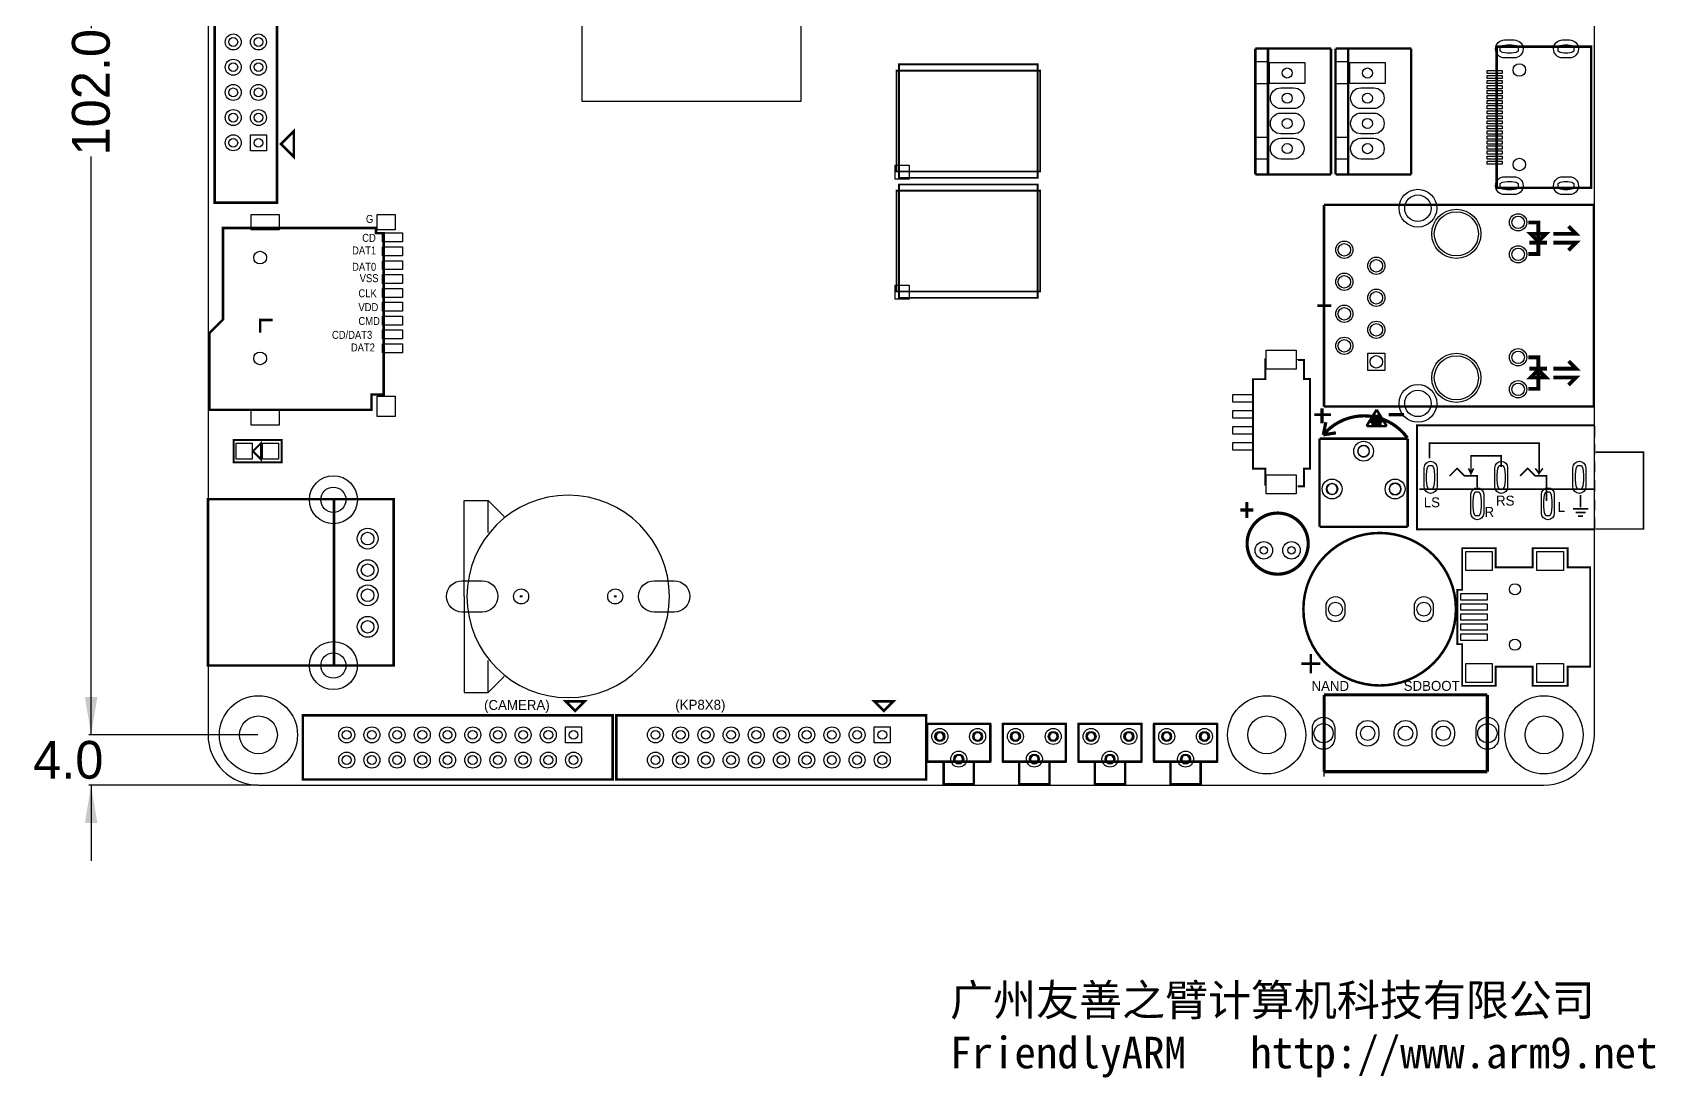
# Model space of a CAD drawing. Extents: x -14 to 116, y -23 to 130.
# Drawn here: x -13.9 to 114.9, y -23.2 to 59.7 of the extents above; entities that cross this region are included whole.
import ezdxf

# ---------------------------------------------------------------- set-up
doc = ezdxf.new("R2010")
doc.units = 0
doc.header["$MEASUREMENT"] = 0
doc.layers.get('0').update_dxf_attribs({"linetype": 'CONTINUOUS'})
doc.layers.get('Defpoints').update_dxf_attribs({"linetype": 'CONTINUOUS'})
for name, color, linetype in [('CDN_FIGURES', 7, 'CONTINUOUS'), ('DRILL', 1, 'CONTINUOUS'), ('OUTLINE', 6, 'CONTINUOUS'), ('PIN', 3, 'CONTINUOUS'), ('SILK_TOP', 7, 'CONTINUOUS')]:
    doc.layers.add(name, color=color, linetype=linetype)
doc.styles.get("Standard").update_dxf_attribs({"font": 'ARTxt.shx', "height": 3, "bigfont": 'Big_Font.shx'})
doc.dimstyles.get("Standard").update_dxf_attribs({"dimtxt": 0.18, "dimasz": 0.18, "dimexe": 0.18, "dimexo": 0.0625, "dimgap": 0.09, "dimtad": 0, "dimtih": 1, "dimtoh": 1, "dimdec": 4, "dimzin": 0, "dimdsep": 46, "dimtxsty": 'STANDARD', "dimcen": 0.09, "dimadec": 0, "dimazin": 0, "dimtfac": 1, "dimtdec": 4, "dimtofl": 0, "dimtmove": 0, "dimatfit": 3, "dimfxl": 1, "dimtolj": 1, "dimtzin": 0, "dimarcsym": 0})

# ---------------------------------------------------------------- blocks, each defined once
blk = doc.blocks.new('FIGURE_CIRCLE')
at = {"layer": 'CDN_FIGURES'}
blk.add_circle((0, 0), 0.5, dxfattribs=at)
blk = doc.blocks.new('FIGURE_OBLONG')
at = {"layer": 'CDN_FIGURES'}
blk.add_lwpolyline([(-0.5, -0.125), (-0.5, 0.125), (-0.416, 0.375), (-0.25, 0.5), (0.25, 0.5), (0.416, 0.375), (0.5, 0.125), (0.5, -0.125), (0.416, -0.375), (0.25, -0.5), (-0.25, -0.5), (-0.416, -0.375)], close=True, dxfattribs=at)
blk = doc.blocks.new('*D17')
at = {"color": 0, "linetype": 'ByBlock', "lineweight": -2}
for p, q in [((3.94, 106), (-9.46, 106)), ((-9.28, 103), (-9.28, 60.09)), ((-9.28, 7.01), (-9.28, 49.91)), ((3.94, 4.01), (-9.46, 4.01))]:
    blk.add_line(p, q, dxfattribs=at)
at = {"color": 0}
for points in [[(-8.78, 103), (-9.78, 103), (-9.28, 106)], [(-9.78, 7.01), (-8.78, 7.01), (-9.28, 4.01)]]:
    blk.add_solid(points, dxfattribs=at)
at = {"layer": 'Defpoints', "color": 0}
for p in [(4, 106), (-9.28, 4.01), (4, 4.01)]:
    blk.add_point(p, dxfattribs=at)
at = {"color": 0, "linetype": 'ByBlock', "insert": (-9.28, 55), "char_height": 3, "attachment_point": 5, "rotation": 90}
blk.add_mtext('\\A1;102.0', dxfattribs=at)
blk = doc.blocks.new('*D18')
at = {"color": 0, "linetype": 'ByBlock', "lineweight": -2}
for p, q in [((-9.28, 4.01), (-9.28, 10.01)), ((3.94, 4.01), (-9.46, 4.01)), ((3.94, 0), (-9.46, 0)), ((-9.28, 0), (-9.28, -6))]:
    blk.add_line(p, q, dxfattribs=at)
at = {"color": 0}
for points in [[(-9.78, 7.01), (-8.78, 7.01), (-9.28, 4.01)], [(-8.78, -3), (-9.78, -3), (-9.28, 0)]]:
    blk.add_solid(points, dxfattribs=at)
at = {"layer": 'Defpoints', "color": 0}
for p in [(4, 4.01), (-9.28, 0), (4, 0)]:
    blk.add_point(p, dxfattribs=at)
at = {"color": 0, "linetype": 'ByBlock', "insert": (-11.09, 2), "char_height": 3, "attachment_point": 5}
blk.add_mtext('\\A1;4.0', dxfattribs=at)

msp = doc.modelspace()

# ---------------------------------------------------------------- linework, layer by layer
at = {"layer": 'OUTLINE'}
msp.add_lwpolyline([(4.003, 0.0005), (105.9967, 0.0005, 0.412951), (109.9998, 4.0035), (109.9998, 105.9922, 0.415886), (105.9967, 110.0003), (4.003, 110.0003, 0.41425), (0, 105.9972), (0, 4.0035, 0.41398), (4.003, 0.0005)], format="xyb", close=True, dxfattribs=at)
at = {"layer": 'PIN'}
for points in [[(102.8692, 59.1435), (103.6312, 59.1435, -1), (103.6312, 57.7211), (102.8692, 57.7211, -1)], [(107.4708, 59.1435), (108.0296, 59.1435, -1), (108.0296, 57.7211), (107.4708, 57.7211, -1)], [(86.139, 53.6973), (85.123, 53.6973, -1), (85.123, 55.3483), (86.139, 55.3483, -1)], [(92.4984, 53.6964), (91.4824, 53.6964, -1), (91.4824, 55.3474), (92.4984, 55.3474, -1)], [(86.139, 51.6973), (85.123, 51.6973, -1), (85.123, 53.3483), (86.139, 53.3483, -1)], [(92.4984, 51.6964), (91.4824, 51.6964, -1), (91.4824, 53.3474), (92.4984, 53.3474, -1)], [(86.139, 49.6973), (85.123, 49.6973, -1), (85.123, 51.3483), (86.139, 51.3483, -1)], [(92.4984, 49.6964), (91.4824, 49.6964, -1), (91.4824, 51.3474), (92.4984, 51.3474, -1)], [(102.8692, 48.2935), (103.6312, 48.2935, -1), (103.6312, 46.8711), (102.8692, 46.8711, -1)], [(107.4708, 48.2935), (108.0296, 48.2935, -1), (108.0296, 46.8711), (107.4708, 46.8711, -1)], [(97.5191, 25.1988), (97.5191, 23.6748, -1), (96.5031, 23.6748), (96.5031, 25.1988, -1)], [(103.1191, 25.1988), (103.1191, 23.6748, -1), (102.1031, 23.6748), (102.1031, 25.1988, -1)], [(109.3191, 25.1988), (109.3191, 23.6748, -1), (108.3031, 23.6748), (108.3031, 25.1988, -1)], [(101.2191, 23.0988), (101.2191, 21.5748, -1), (100.2031, 21.5748), (100.2031, 23.0988, -1)], [(106.8191, 23.0988), (106.8191, 21.5748, -1), (105.8031, 21.5748), (105.8031, 23.0988, -1)], [(20.1676, 16.2306), (21.7424, 16.2306, -1), (21.7424, 13.7414), (20.1676, 13.7414, -1)], [(35.4076, 16.2306), (36.9824, 16.2306, -1), (36.9824, 13.7414), (35.4076, 13.7414, -1)], [(90.21015, 14.21995), (90.21015, 13.72005, -1), (88.71005, 13.72005), (88.71005, 14.21995, -1)], [(97.21805, 14.21995), (97.21805, 13.72005, -1), (95.71795, 13.72005), (95.71795, 14.21995, -1)], [(87.625, 3.7465), (87.625, 4.5085, -1), (89.403, 4.5085), (89.403, 3.7465, -1)], [(100.625, 3.7465), (100.625, 4.5085, -1), (102.403, 4.5085), (102.403, 3.7465, -1)], [(91.1249, 4.0005), (91.1249, 4.2545, -1), (92.9029, 4.2545), (92.9029, 4.0005, -1)], [(94.1249, 4.0005), (94.1249, 4.2545, -1), (95.9029, 4.2545), (95.9029, 4.0005, -1)], [(97.1249, 4.0005), (97.1249, 4.2545, -1), (98.9029, 4.2545), (98.9029, 4.0005, -1)]]:
    msp.add_lwpolyline(points, format="xyb", close=True, dxfattribs=at)
for points in [[(84.23095, 57.3483), (87.03105, 57.3483), (87.03105, 55.6973), (84.23095, 55.6973)], [(90.59035, 57.3474), (93.39045, 57.3474), (93.39045, 55.6964), (90.59035, 55.6964)], [(102.6971, 56.4803), (101.5033, 56.4803), (101.5033, 56.7343), (102.6971, 56.7343)], [(102.6971, 56.0803), (101.5033, 56.0803), (101.5033, 56.3343), (102.6971, 56.3343)], [(102.6971, 55.6803), (101.5033, 55.6803), (101.5033, 55.9343), (102.6971, 55.9343)], [(102.6971, 55.2803), (101.5033, 55.2803), (101.5033, 55.5343), (102.6971, 55.5343)], [(102.6971, 54.8803), (101.5033, 54.8803), (101.5033, 55.1343), (102.6971, 55.1343)], [(102.6971, 54.4803), (101.5033, 54.4803), (101.5033, 54.7343), (102.6971, 54.7343)], [(102.6971, 54.0803), (101.5033, 54.0803), (101.5033, 54.3343), (102.6971, 54.3343)], [(102.6971, 53.6803), (101.5033, 53.6803), (101.5033, 53.9343), (102.6971, 53.9343)], [(102.6971, 53.2803), (101.5033, 53.2803), (101.5033, 53.5343), (102.6971, 53.5343)], [(102.6971, 52.8803), (101.5033, 52.8803), (101.5033, 53.1343), (102.6971, 53.1343)], [(4.635, 50.3495), (3.365, 50.3495), (3.365, 51.6195), (4.635, 51.6195)], [(102.6971, 52.4803), (101.5033, 52.4803), (101.5033, 52.7343), (102.6971, 52.7343)], [(102.6971, 52.0803), (101.5033, 52.0803), (101.5033, 52.3343), (102.6971, 52.3343)], [(102.6971, 51.6803), (101.5033, 51.6803), (101.5033, 51.9343), (102.6971, 51.9343)], [(102.6971, 51.2803), (101.5033, 51.2803), (101.5033, 51.5343), (102.6971, 51.5343)], [(102.6971, 50.8803), (101.5033, 50.8803), (101.5033, 51.1343), (102.6971, 51.1343)], [(102.6971, 50.4803), (101.5033, 50.4803), (101.5033, 50.7343), (102.6971, 50.7343)], [(102.6971, 50.0803), (101.5033, 50.0803), (101.5033, 50.3343), (102.6971, 50.3343)], [(102.6971, 49.6803), (101.5033, 49.6803), (101.5033, 49.9343), (102.6971, 49.9343)], [(102.6971, 49.2803), (101.5033, 49.2803), (101.5033, 49.5343), (102.6971, 49.5343)], [(3.4264, 45.2847), (5.6362, 45.2847), (5.6362, 44.0655), (3.4264, 44.0655)], [(13.4201, 45.2847), (14.8425, 45.2847), (14.8425, 44.0655), (13.4201, 44.0655)], [(13.8312, 43.8307), (15.4314, 43.8307), (15.4314, 43.1195), (13.8312, 43.1195)], [(13.8312, 42.7307), (15.4314, 42.7307), (15.4314, 42.0195), (13.8312, 42.0195)], [(13.8312, 41.6307), (15.4314, 41.6307), (15.4314, 40.9195), (13.8312, 40.9195)], [(13.8312, 40.5307), (15.4314, 40.5307), (15.4314, 39.8195), (13.8312, 39.8195)], [(13.8312, 39.4307), (15.4314, 39.4307), (15.4314, 38.7195), (13.8312, 38.7195)], [(13.8312, 38.3307), (15.4314, 38.3307), (15.4314, 37.6195), (13.8312, 37.6195)], [(13.8312, 37.2307), (15.4314, 37.2307), (15.4314, 36.5195), (13.8312, 36.5195)], [(13.8312, 36.1307), (15.4314, 36.1307), (15.4314, 35.4195), (13.8312, 35.4195)], [(13.8312, 35.0307), (15.4314, 35.0307), (15.4314, 34.3195), (13.8312, 34.3195)], [(86.341, 33.0327), (83.9534, 33.0327), (83.9534, 34.5313), (86.341, 34.5313)], [(92.0143, 34.2905), (93.3859, 34.2905), (93.3859, 32.9189), (92.0143, 32.9189)], [(82.9374, 30.4038), (81.3118, 30.4038), (81.3118, 31.0134), (82.9374, 31.0134)], [(3.4264, 29.7847), (5.6362, 29.7847), (5.6362, 28.5655), (3.4264, 28.5655)], [(13.4201, 30.8752), (14.8425, 30.8752), (14.8425, 29.275), (13.4201, 29.275)], [(82.9374, 29.1338), (81.3118, 29.1338), (81.3118, 29.7434), (82.9374, 29.7434)], [(82.9374, 27.8638), (81.3118, 27.8638), (81.3118, 28.4734), (82.9374, 28.4734)], [(3.5052, 27.146), (3.5052, 25.876), (2.2352, 25.876), (2.2352, 27.146)], [(5.588, 27.146), (5.588, 25.876), (4.318, 25.876), (4.318, 27.146)], [(82.9374, 26.5938), (81.3118, 26.5938), (81.3118, 27.2034), (82.9374, 27.2034)], [(86.341, 23.1267), (83.9534, 23.1267), (83.9534, 24.6253), (86.341, 24.6253)], [(101.9035, 17.0538), (99.7953, 17.0538), (99.7953, 18.5524), (101.9035, 18.5524)], [(107.5535, 17.0538), (105.4453, 17.0538), (105.4453, 18.5524), (107.5535, 18.5524)], [(101.5035, 14.6989), (99.3953, 14.6989), (99.3953, 15.2069), (101.5035, 15.2069)], [(101.5035, 13.8991), (99.3953, 13.8991), (99.3953, 14.4071), (101.5035, 14.4071)], [(101.5035, 13.099), (99.3953, 13.099), (99.3953, 13.607), (101.5035, 13.607)], [(101.5035, 12.2989), (99.3953, 12.2989), (99.3953, 12.8069), (101.5035, 12.8069)], [(101.5035, 11.4991), (99.3953, 11.4991), (99.3953, 12.0071), (101.5035, 12.0071)], [(101.9035, 8.1536), (99.7953, 8.1536), (99.7953, 9.6522), (101.9035, 9.6522)], [(107.5535, 8.1536), (105.4453, 8.1536), (105.4453, 9.6522), (107.5535, 9.6522)], [(29.635, 4.6355), (29.635, 3.3655), (28.365, 3.3655), (28.365, 4.6355)], [(54.135, 4.6355), (54.135, 3.3655), (52.865, 3.3655), (52.865, 4.6355)]]:
    msp.add_lwpolyline(points, close=True, dxfattribs=at)
for centre, radius in [((2, 58.9845), 0.635), ((4, 58.9845), 0.635), ((2, 56.9845), 0.635), ((4, 56.9845), 0.635), ((104.0502, 56.7573), 0.4953), ((2, 54.9845), 0.635), ((4, 54.9845), 0.635), ((2, 52.9845), 0.635), ((4, 52.9845), 0.635), ((2, 50.9845), 0.635), ((104.0502, 49.2573), 0.4953), ((96.0001, 45.7946), 1.4986), ((99.0501, 43.7647), 1.94995), ((103.95, 44.6748), 0.6858), ((90.1601, 42.4947), 0.6858), ((103.95, 42.1348), 0.6858), ((4.1313, 41.8751), 0.508), ((92.7001, 41.2247), 0.6858), ((90.1601, 39.9547), 0.6858), ((92.7001, 38.6847), 0.6858), ((90.1601, 37.4147), 0.6858), ((92.7001, 36.1447), 0.6858), ((90.1601, 34.8747), 0.6858), ((4.1313, 33.8751), 0.508), ((99.0501, 32.3347), 1.94995), ((103.95, 33.9646), 0.6858), ((96.0001, 30.3047), 1.4986), ((103.95, 31.4246), 0.6858), ((91.691, 26.511), 0.7874), ((9.9441, 22.6572), 1.905), ((89.1911, 23.511), 0.7874), ((94.1911, 23.511), 0.7874), ((12.6619, 19.5736), 0.8255), ((83.7717, 18.6436), 0.6985), ((85.9713, 18.6436), 0.6985), ((12.6619, 17.0692), 0.8255), ((12.6619, 15.0753), 0.8255), ((24.8412, 14.986), 0.0635), ((32.3088, 14.986), 0.0635), ((12.6619, 12.5734), 0.8255), ((9.9441, 9.5), 1.905), ((4, 4), 3.09995), ((84.0001, 4), 3.09995), ((106.0001, 4), 3.09995), ((11, 4.0005), 0.635), ((13, 4.0005), 0.635), ((15, 4.0005), 0.635), ((17, 4.0005), 0.635), ((19, 4.0005), 0.635), ((21, 4.0005), 0.635), ((23, 4.0005), 0.635), ((25, 4.0005), 0.635), ((27, 4.0005), 0.635), ((35.5, 4.0005), 0.635), ((37.5, 4.0005), 0.635), ((39.5, 4.0005), 0.635), ((41.5, 4.0005), 0.635), ((43.5, 4.0005), 0.635), ((45.5, 4.0005), 0.635), ((47.5, 4.0005), 0.635), ((49.5, 4.0005), 0.635), ((51.5, 4.0005), 0.635), ((58.0652, 3.873), 0.635), ((61.0652, 3.873), 0.635), ((64.0652, 3.873), 0.635), ((67.0652, 3.873), 0.635), ((70.0652, 3.873), 0.635), ((73.0652, 3.873), 0.635), ((76.0652, 3.873), 0.635), ((79.0652, 3.873), 0.635), ((11, 2.0005), 0.635), ((13, 2.0005), 0.635), ((15, 2.0005), 0.635), ((17, 2.0005), 0.635), ((19, 2.0005), 0.635), ((21, 2.0005), 0.635), ((23, 2.0005), 0.635), ((25, 2.0005), 0.635), ((27, 2.0005), 0.635), ((29, 2.0005), 0.635), ((35.5, 2.0005), 0.635), ((37.5, 2.0005), 0.635), ((39.5, 2.0005), 0.635), ((41.5, 2.0005), 0.635), ((43.5, 2.0005), 0.635), ((45.5, 2.0005), 0.635), ((47.5, 2.0005), 0.635), ((49.5, 2.0005), 0.635), ((51.5, 2.0005), 0.635), ((53.5, 2.0005), 0.635), ((59.5653, 2.0729), 0.635), ((65.5653, 2.0729), 0.635), ((71.5653, 2.0729), 0.635), ((77.5653, 2.0729), 0.635)]:
    msp.add_circle(centre, radius, dxfattribs=at)
at = {"layer": 'SILK_TOP'}
for points, const_width in [([(5.4765, 46.2345), (5.4765, 83.7365), (0.5235, 83.7365), (0.5235, 46.2345)], 0.2032), ([(109.7502, 47.4073), (109.7502, 58.6073), (102.2502, 58.6073), (102.2502, 47.4073)], 0.2), ([(66.025, 48.705), (66.025, 56.705), (54.625, 56.705), (54.625, 48.705)], 0.15), ([(65.825, 48.205), (65.825, 57.205), (54.825, 57.205), (54.825, 48.205)], 0.15), ([(5.794, 50.8875), (6.81, 49.8715), (6.81, 51.9035)], 0.2032), ([(65.825, 38.68), (65.825, 47.68), (54.825, 47.68), (54.825, 38.68)], 0.15), ([(66.025, 39.18), (66.025, 47.18), (54.625, 47.18), (54.625, 39.18)], 0.15), ([(0.1117, 29.7918), (12.9641, 29.7918), (12.9641, 31.0115), (13.9293, 31.0115), (13.9293, 43.8115), (13.3197, 43.8115), (13.3197, 44.2179), (1.1785, 44.2179), (1.1785, 36.9586), (0.1117, 35.8918)], 0.2), ([(106.1522, 43.7573), (104.9523, 43.7573), (105.5523, 43.1574)], 0.3), ([(104.9523, 32.3573), (106.1522, 32.3573), (105.5523, 32.9572)], 0.3), ([(5.842, 25.622), (2.032, 25.622), (2.032, 27.4), (5.842, 27.4)], 0.1524), ([(4.191, 25.876), (4.191, 27.146), (3.556, 26.511)], 0.1524), ([(99.5083, 7.892), (99.5083, 11.194), (99.1273, 11.194), (99.1273, 15.512), (99.5083, 15.512), (99.5083, 18.814), (102.1753, 18.814), (102.1753, 17.29), (105.0963, 17.29), (105.0963, 18.814), (107.8903, 18.814), (107.8903, 17.29), (109.6683, 17.29), (109.6683, 9.416), (107.8903, 9.416), (107.8903, 7.892), (105.0963, 7.892), (105.0963, 9.416), (102.1753, 9.416), (102.1753, 7.892)], 0.1524), ([(29.127, 5.9055), (29.889, 6.6675), (28.365, 6.6675)], 0.2032), ([(53.627, 5.9055), (54.389, 6.6675), (52.865, 6.6675)], 0.2032), ([(32.099, 5.5405), (7.52, 5.5405), (7.52, 0.4605), (32.099, 0.4605)], 0.2032), ([(56.98, 5.5405), (32.401, 5.5405), (32.401, 0.4605), (56.98, 0.4605)], 0.2032)]:
    msp.add_lwpolyline(points, close=True, dxfattribs=dict(at, const_width=const_width))
for points in [[(29.654, 71.692), (29.654, 54.292), (47.054, 54.292), (47.054, 71.692)], [(84.1309, 57.4029), (83.1309, 57.4029), (83.1309, 55.7029), (84.1309, 55.7029)], [(90.4903, 57.402), (89.4903, 57.402), (89.4903, 55.702), (90.4903, 55.702)], [(5.794, 50.8875), (6.81, 49.8715), (6.81, 51.9035)], [(84.1309, 51.4029), (83.1309, 51.4029), (83.1309, 49.7029), (84.1309, 49.7029)], [(90.4903, 51.402), (89.4903, 51.402), (89.4903, 49.702), (90.4903, 49.702)], [(54.525, 49.205), (55.625, 49.205), (55.625, 48.105), (54.525, 48.105)], [(54.525, 39.68), (55.625, 39.68), (55.625, 38.58), (54.525, 38.58)], [(29.127, 5.9055), (29.889, 6.6675), (28.365, 6.6675)], [(53.627, 5.9055), (54.389, 6.6675), (52.865, 6.6675)]]:
    msp.add_lwpolyline(points, close=True, dxfattribs=at)
for points, const_width in [([(83.106, 58.4639), (83.106, 48.4705)], 0.1999), ([(89.106, 58.4639), (83.106, 58.4639)], 0.1999), ([(84.106, 58.4639), (84.106, 48.4705)], 0.1999), ([(89.106, 58.4639), (89.106, 48.4705)], 0.1999), ([(89.4654, 58.463), (89.4654, 48.4696)], 0.1999), ([(95.4654, 58.463), (89.4654, 58.463)], 0.1999), ([(90.4654, 58.463), (90.4654, 48.4696)], 0.1999), ([(95.4654, 58.463), (95.4654, 48.4696)], 0.1999), ([(89.106, 48.4705), (83.106, 48.4705)], 0.1999), ([(95.4654, 48.4696), (89.4654, 48.4696)], 0.1999), ([(88.5523, 30.0563), (88.5523, 46.0583)], 0.2007), ([(109.9442, 46.0583), (88.5523, 46.0583)], 0.2007), ([(109.9594, 30.0563), (109.9594, 46.0583)], 0.2007), ([(104.7524, 44.6572), (105.5523, 44.6572), (105.5523, 42.1574), (104.7524, 42.1574)], 0.3), ([(106.7524, 43.7573), (108.5523, 43.7573), (107.9523, 44.3573)], 0.3), ([(106.2523, 43.0573), (104.8522, 43.0573)], 0.3), ([(106.7524, 43.0573), (108.5523, 43.0573), (107.9523, 42.4573)], 0.3), ([(89.1213, 38.0573), (88.0214, 38.0573)], 0.2007), ([(4.1313, 35.9251), (4.1313, 36.9251), (5.1313, 36.9251)], 0.2), ([(83.8975, 23.7871), (83.8975, 25.1257), (82.912, 25.1257), (82.912, 32.225), (83.8975, 32.225), (83.8975, 33.8887)], 0.1524), ([(86.407, 33.749), (86.407, 33.7515), (86.9608, 33.7515), (86.9608, 32.2351), (87.4383, 32.2351), (87.4383, 25.1231), (86.9531, 25.1231), (86.9531, 23.7236), (86.4578, 23.7236)], 0.1524), ([(104.7524, 33.9572), (105.5523, 33.9572), (105.5523, 31.4574), (104.7524, 31.4574)], 0.3), ([(106.7524, 33.0573), (108.5523, 33.0573), (107.9523, 33.6573)], 0.3), ([(106.2523, 33.0573), (104.8522, 33.0573)], 0.3), ([(106.7524, 32.3573), (108.5523, 32.3573), (107.9523, 31.7573)], 0.3), ([(88.391, 28.7109), (88.391, 29.911)], 0.254), ([(109.9442, 30.0563), (88.5523, 30.0563)], 0.2007), ([(91.9229, 28.5018), (92.723, 29.8023)], 0.2007), ([(92.2912, 28.7126), (92.7179, 29.3857)], 0.5994), ([(93.1091, 28.7457), (92.7179, 29.3857)], 0.5994), ([(93.5231, 28.5018), (92.723, 29.8023)], 0.2007), ([(87.791, 29.4109), (89.091, 29.4109)], 0.2032), ([(88.4911, 27.811), (88.691, 28.811)], 0.254), ([(93.5231, 28.5018), (91.9229, 28.5018)], 0.2007), ([(92.2912, 28.7126), (93.1091, 28.7457)], 0.5994), ([(93.6909, 29.4109), (94.8911, 29.4109)], 0.254), ([(95.946, 28.5563), (95.9333, 28.5563), (95.9333, 20.314), (110.01, 20.314), (110.01, 20.408)], 0.1524), ([(95.9485, 28.5563), (110.01, 28.5563)], 0.1524), ([(110.011, 28.5131), (110.011, 27.6241)], 0.1524), ([(88.1911, 27.511), (95.1911, 27.511)], 0.2032), ([(88.1911, 20.511), (88.1911, 27.511)], 0.2032), ([(88.4911, 27.811), (89.4928, 27.9672)], 0.254), ([(95.1911, 20.511), (95.1911, 27.511)], 0.2032), ([(96.9111, 25.9466), (96.9111, 27.1466), (105.6111, 27.1466), (105.6111, 24.7466), (105.9111, 25.1466)], 0.127), ([(110.011, 27.1161), (110.011, 26.2271)], 0.1524), ([(102.6111, 25.2466), (102.6111, 26.1466), (100.2111, 26.1466), (100.2111, 24.7466), (100.4111, 25.1466)], 0.127), ([(110.011, 25.7191), (110.011, 24.8301)], 0.1524), ([(110.0942, 26.4331), (113.8972, 26.4331), (113.8972, 20.3371), (110.0942, 20.3371)], 0.127), ([(100.7111, 23.6466), (100.7111, 24.5466), (99.7111, 24.5466), (99.1111, 25.1466), (98.5111, 24.5466)], 0.127), ([(100.2111, 24.7466), (100.0111, 25.1466)], 0.127), ([(106.2111, 22.5466), (106.2111, 24.5466), (105.3111, 24.5466), (104.7111, 25.1466), (104.1111, 24.5466)], 0.127), ([(105.6111, 24.7466), (105.3111, 25.1466)], 0.127), ([(96.1195, 23.5064), (109.9625, 23.5064)], 0.127), ([(110.011, 24.1951), (110.011, 23.3061)], 0.1524), ([(9.9441, 9.5), (14.732, 9.5), (14.732, 22.708), (0, 22.708), (0, 9.5), (9.9543, 9.5), (9.9949, 9.5406), (9.9949, 22.6216)], 0.2032), ([(81.915, 21.844), (82.931, 21.844)], 0.254), ([(82.423, 22.479), (82.423, 21.209)], 0.254), ([(108.3111, 21.9466), (109.5111, 21.9466)], 0.127), ([(108.9111, 23.0466), (108.9111, 22.0466)], 0.127), ([(110.011, 22.6711), (110.011, 21.7821)], 0.1524), ([(88.1911, 20.511), (95.1911, 20.511)], 0.2032), ([(108.5111, 21.6466), (109.3111, 21.6466)], 0.127), ([(108.7111, 21.3466), (109.1111, 21.3466)], 0.127), ([(110.011, 21.2741), (110.011, 20.3851)], 0.1524), ([(87.503, 10.414), (87.503, 8.89)], 0.2032), ([(88.265, 9.652), (86.741, 9.652)], 0.2032), ([(101.514, 7.1755), (88.56, 7.1755)], 0.254), ([(88.56, 7.1755), (88.56, 1.0795)], 0.254), ([(101.514, 7.1755), (101.514, 1.0795)], 0.254), ([(57.0652, 1.873), (57.0652, 4.873)], 0.1999), ([(57.0652, 4.873), (62.0652, 4.873)], 0.1999), ([(62.0652, 1.873), (62.0652, 4.873)], 0.1999), ([(63.0652, 1.873), (63.0652, 4.873)], 0.1999), ([(63.0652, 4.873), (68.0652, 4.873)], 0.1999), ([(68.0652, 1.873), (68.0652, 4.873)], 0.1999), ([(69.0652, 1.873), (69.0652, 4.873)], 0.1999), ([(69.0652, 4.873), (74.0652, 4.873)], 0.1999), ([(74.0652, 1.873), (74.0652, 4.873)], 0.1999), ([(75.0652, 1.873), (75.0652, 4.873)], 0.1999), ([(75.0652, 4.873), (80.0652, 4.873)], 0.1999), ([(80.0652, 1.873), (80.0652, 4.873)], 0.1999), ([(57.0652, 1.873), (62.0652, 1.873)], 0.1999), ([(58.3651, 0.0729), (58.3651, 1.873)], 0.1999), ([(60.7652, 0.0729), (60.7652, 1.873)], 0.1999), ([(63.0652, 1.873), (68.0652, 1.873)], 0.1999), ([(64.3651, 0.0729), (64.3651, 1.873)], 0.1999), ([(66.7652, 0.0729), (66.7652, 1.873)], 0.1999), ([(69.0652, 1.873), (74.0652, 1.873)], 0.1999), ([(70.3651, 0.0729), (70.3651, 1.873)], 0.1999), ([(72.7652, 0.0729), (72.7652, 1.873)], 0.1999), ([(75.0652, 1.873), (80.0652, 1.873)], 0.1999), ([(76.3651, 0.0729), (76.3651, 1.873)], 0.1999), ([(78.7652, 0.0729), (78.7652, 1.873)], 0.1999), ([(58.3651, 0.0729), (60.7652, 0.0729)], 0.1999), ([(64.3651, 0.0729), (66.7652, 0.0729)], 0.1999), ([(70.3651, 0.0729), (72.7652, 0.0729)], 0.1999), ([(76.3651, 0.0729), (78.7652, 0.0729)], 0.1999), ([(101.514, 1.0795), (88.56, 1.0795)], 0.254)]:
    msp.add_lwpolyline(points, dxfattribs=dict(at, const_width=const_width))
at = {"layer": 'SILK_TOP', "const_width": 0.254}
msp.add_lwpolyline([(88.4911, 27.811, -0.486732), (95.1619, 27.5704)], format="xyb", dxfattribs=at)
at = {"layer": 'SILK_TOP'}
for points in [[(91.2274, 26.511, 1), (92.1545, 26.511, 1), (91.2274, 26.511)], [(88.7783, 23.511, 1), (89.6038, 23.511, 1), (88.7783, 23.511)], [(93.7275, 23.511, 1), (94.6546, 23.511, 1), (93.7275, 23.511)], [(28.575, 23.0182, 1), (28.575, 6.9538, 1)], [(58.4159, 3.873, 1), (57.7144, 3.873, 1), (58.4159, 3.873)], [(58.4159, 3.873, 1), (57.7144, 3.873, 1), (58.4159, 3.873)], [(58.3651, 3.873, 1), (57.7652, 3.873, 1), (58.3651, 3.873)], [(61.4162, 3.873, 1), (60.7144, 3.873, 1), (61.4162, 3.873)], [(61.4162, 3.873, 1), (60.7144, 3.873, 1), (61.4162, 3.873)], [(61.3654, 3.873, 1), (60.7652, 3.873, 1), (61.3654, 3.873)], [(64.4159, 3.873, 1), (63.7144, 3.873, 1), (64.4159, 3.873)], [(64.4159, 3.873, 1), (63.7144, 3.873, 1), (64.4159, 3.873)], [(64.3651, 3.873, 1), (63.7652, 3.873, 1), (64.3651, 3.873)], [(67.4162, 3.873, 1), (66.7144, 3.873, 1), (67.4162, 3.873)], [(67.4162, 3.873, 1), (66.7144, 3.873, 1), (67.4162, 3.873)], [(67.3654, 3.873, 1), (66.7652, 3.873, 1), (67.3654, 3.873)], [(70.4159, 3.873, 1), (69.7144, 3.873, 1), (70.4159, 3.873)], [(70.4159, 3.873, 1), (69.7144, 3.873, 1), (70.4159, 3.873)], [(70.3651, 3.873, 1), (69.7652, 3.873, 1), (70.3651, 3.873)], [(73.4162, 3.873, 1), (72.7144, 3.873, 1), (73.4162, 3.873)], [(73.4162, 3.873, 1), (72.7144, 3.873, 1), (73.4162, 3.873)], [(73.3654, 3.873, 1), (72.7652, 3.873, 1), (73.3654, 3.873)], [(76.4159, 3.873, 1), (75.7144, 3.873, 1), (76.4159, 3.873)], [(76.4159, 3.873, 1), (75.7144, 3.873, 1), (76.4159, 3.873)], [(76.3651, 3.873, 1), (75.7652, 3.873, 1), (76.3651, 3.873)], [(79.4162, 3.873, 1), (78.7144, 3.873, 1), (79.4162, 3.873)], [(79.4162, 3.873, 1), (78.7144, 3.873, 1), (79.4162, 3.873)], [(79.3654, 3.873, 1), (78.7652, 3.873, 1), (79.3654, 3.873)], [(59.9161, 2.0729, 1), (59.2145, 2.0729, 1), (59.9161, 2.0729)], [(59.9161, 2.0729, 1), (59.2145, 2.0729, 1), (59.9161, 2.0729)], [(59.8653, 2.0729, 1), (59.2653, 2.0729, 1), (59.8653, 2.0729)], [(65.9161, 2.0729, 1), (65.2145, 2.0729, 1), (65.9161, 2.0729)], [(65.9161, 2.0729, 1), (65.2145, 2.0729, 1), (65.9161, 2.0729)], [(65.8653, 2.0729, 1), (65.2653, 2.0729, 1), (65.8653, 2.0729)], [(71.9161, 2.0729, 1), (71.2145, 2.0729, 1), (71.9161, 2.0729)], [(71.9161, 2.0729, 1), (71.2145, 2.0729, 1), (71.9161, 2.0729)], [(71.8653, 2.0729, 1), (71.2653, 2.0729, 1), (71.8653, 2.0729)], [(77.9161, 2.0729, 1), (77.2145, 2.0729, 1), (77.9161, 2.0729)], [(77.9161, 2.0729, 1), (77.2145, 2.0729, 1), (77.9161, 2.0729)], [(77.8653, 2.0729, 1), (77.2653, 2.0729, 1), (77.8653, 2.0729)]]:
    msp.add_lwpolyline(points, format="xyb", close=True, dxfattribs=at)
for points in [[(20.32, 14.986), (20.32, 22.606), (22.225, 22.606), (23.495, 21.336)], [(22.225, 20.066), (22.225, 22.606)], [(20.32, 14.986), (20.32, 7.366), (22.225, 7.366), (23.495, 8.636)], [(22.225, 7.366), (22.225, 9.906)], [(88.5371, 1.4605), (88.5369, 0.6985)], [(88.5371, 1.4605), (88.5369, 0.6985)], [(88.5371, 1.4605), (88.5369, 0.6985)]]:
    msp.add_lwpolyline(points, dxfattribs=at)
for points, const_width in [([(87.2972, 19.177, 1), (82.4458, 19.177, 1)], 0.254), ([(99.0158, 13.97, 1), (86.9122, 13.97, 1)], 0.1999), ([(57.1152, 4.873, 1), (57.0154, 4.873, 1), (57.1152, 4.873)], 0.1001), ([(57.1152, 4.873, 1), (57.0154, 4.873, 1), (57.1152, 4.873)], 0.1001), ([(62.1152, 4.873, 1), (62.0154, 4.873, 1), (62.1152, 4.873)], 0.1001), ([(62.1152, 4.873, 1), (62.0154, 4.873, 1), (62.1152, 4.873)], 0.1001), ([(63.1152, 4.873, 1), (63.0154, 4.873, 1), (63.1152, 4.873)], 0.1001), ([(63.1152, 4.873, 1), (63.0154, 4.873, 1), (63.1152, 4.873)], 0.1001), ([(68.1152, 4.873, 1), (68.0154, 4.873, 1), (68.1152, 4.873)], 0.1001), ([(68.1152, 4.873, 1), (68.0154, 4.873, 1), (68.1152, 4.873)], 0.1001), ([(69.1152, 4.873, 1), (69.0154, 4.873, 1), (69.1152, 4.873)], 0.1001), ([(69.1152, 4.873, 1), (69.0154, 4.873, 1), (69.1152, 4.873)], 0.1001), ([(74.1152, 4.873, 1), (74.0154, 4.873, 1), (74.1152, 4.873)], 0.1001), ([(74.1152, 4.873, 1), (74.0154, 4.873, 1), (74.1152, 4.873)], 0.1001), ([(75.1152, 4.873, 1), (75.0154, 4.873, 1), (75.1152, 4.873)], 0.1001), ([(75.1152, 4.873, 1), (75.0154, 4.873, 1), (75.1152, 4.873)], 0.1001), ([(80.1152, 4.873, 1), (80.0154, 4.873, 1), (80.1152, 4.873)], 0.1001), ([(80.1152, 4.873, 1), (80.0154, 4.873, 1), (80.1152, 4.873)], 0.1001), ([(57.1152, 1.873, 1), (57.0154, 1.873, 1), (57.1152, 1.873)], 0.1001), ([(57.1152, 1.873, 1), (57.0154, 1.873, 1), (57.1152, 1.873)], 0.1001), ([(58.4152, 1.873, 1), (58.3154, 1.873, 1), (58.4152, 1.873)], 0.1001), ([(60.8152, 1.873, 1), (60.7152, 1.873, 1), (60.8152, 1.873)], 0.1001), ([(62.1152, 1.873, 1), (62.0154, 1.873, 1), (62.1152, 1.873)], 0.1001), ([(62.1152, 1.873, 1), (62.0154, 1.873, 1), (62.1152, 1.873)], 0.1001), ([(63.1152, 1.873, 1), (63.0154, 1.873, 1), (63.1152, 1.873)], 0.1001), ([(63.1152, 1.873, 1), (63.0154, 1.873, 1), (63.1152, 1.873)], 0.1001), ([(64.4152, 1.873, 1), (64.3154, 1.873, 1), (64.4152, 1.873)], 0.1001), ([(66.8152, 1.873, 1), (66.7152, 1.873, 1), (66.8152, 1.873)], 0.1001), ([(68.1152, 1.873, 1), (68.0154, 1.873, 1), (68.1152, 1.873)], 0.1001), ([(68.1152, 1.873, 1), (68.0154, 1.873, 1), (68.1152, 1.873)], 0.1001), ([(69.1152, 1.873, 1), (69.0154, 1.873, 1), (69.1152, 1.873)], 0.1001), ([(69.1152, 1.873, 1), (69.0154, 1.873, 1), (69.1152, 1.873)], 0.1001), ([(70.4152, 1.873, 1), (70.3154, 1.873, 1), (70.4152, 1.873)], 0.1001), ([(72.8152, 1.873, 1), (72.7152, 1.873, 1), (72.8152, 1.873)], 0.1001), ([(74.1152, 1.873, 1), (74.0154, 1.873, 1), (74.1152, 1.873)], 0.1001), ([(74.1152, 1.873, 1), (74.0154, 1.873, 1), (74.1152, 1.873)], 0.1001), ([(75.1152, 1.873, 1), (75.0154, 1.873, 1), (75.1152, 1.873)], 0.1001), ([(75.1152, 1.873, 1), (75.0154, 1.873, 1), (75.1152, 1.873)], 0.1001), ([(76.4152, 1.873, 1), (76.3154, 1.873, 1), (76.4152, 1.873)], 0.1001), ([(78.8152, 1.873, 1), (78.7152, 1.873, 1), (78.8152, 1.873)], 0.1001), ([(80.1152, 1.873, 1), (80.0154, 1.873, 1), (80.1152, 1.873)], 0.1001), ([(80.1152, 1.873, 1), (80.0154, 1.873, 1), (80.1152, 1.873)], 0.1001), ([(58.4152, 0.0729, 1), (58.3154, 0.0729, 1), (58.4152, 0.0729)], 0.1001), ([(58.4152, 0.0729, 1), (58.3154, 0.0729, 1), (58.4152, 0.0729)], 0.1001), ([(60.8152, 0.0729, 1), (60.7152, 0.0729, 1), (60.8152, 0.0729)], 0.1001), ([(60.8152, 0.0729, 1), (60.7152, 0.0729, 1), (60.8152, 0.0729)], 0.1001), ([(64.4152, 0.0729, 1), (64.3154, 0.0729, 1), (64.4152, 0.0729)], 0.1001), ([(64.4152, 0.0729, 1), (64.3154, 0.0729, 1), (64.4152, 0.0729)], 0.1001), ([(66.8152, 0.0729, 1), (66.7152, 0.0729, 1), (66.8152, 0.0729)], 0.1001), ([(66.8152, 0.0729, 1), (66.7152, 0.0729, 1), (66.8152, 0.0729)], 0.1001), ([(70.4152, 0.0729, 1), (70.3154, 0.0729, 1), (70.4152, 0.0729)], 0.1001), ([(70.4152, 0.0729, 1), (70.3154, 0.0729, 1), (70.4152, 0.0729)], 0.1001), ([(72.8152, 0.0729, 1), (72.7152, 0.0729, 1), (72.8152, 0.0729)], 0.1001), ([(72.8152, 0.0729, 1), (72.7152, 0.0729, 1), (72.8152, 0.0729)], 0.1001), ([(76.4152, 0.0729, 1), (76.3154, 0.0729, 1), (76.4152, 0.0729)], 0.1001), ([(76.4152, 0.0729, 1), (76.3154, 0.0729, 1), (76.4152, 0.0729)], 0.1001), ([(78.8152, 0.0729, 1), (78.7152, 0.0729, 1), (78.8152, 0.0729)], 0.1001), ([(78.8152, 0.0729, 1), (78.7152, 0.0729, 1), (78.8152, 0.0729)], 0.1001)]:
    msp.add_lwpolyline(points, format="xyb", close=True, dxfattribs=dict(at, const_width=const_width))

# ---------------------------------------------------------------- block references
at = {"layer": 'DRILL'}
for name, p, xscale, yscale in [('FIGURE_CIRCLE', (2, 58.9845), 0.7, 0.7), ('FIGURE_CIRCLE', (4, 58.9845), 0.7, 0.7), ('FIGURE_CIRCLE', (2, 56.9845), 0.7, 0.7), ('FIGURE_CIRCLE', (4, 56.9845), 0.7, 0.7), ('FIGURE_CIRCLE', (85.631, 56.5228), 0.8001, 0.8001), ('FIGURE_CIRCLE', (91.9904, 56.5219), 0.8001, 0.8001), ('FIGURE_CIRCLE', (104.0502, 56.7573), 0.9906, 0.9906), ('FIGURE_CIRCLE', (2, 54.9845), 0.7, 0.7), ('FIGURE_CIRCLE', (4, 54.9845), 0.7, 0.7), ('FIGURE_CIRCLE', (85.631, 54.5228), 0.8001, 0.8001), ('FIGURE_CIRCLE', (91.9904, 54.5219), 0.8001, 0.8001), ('FIGURE_CIRCLE', (2, 52.9845), 0.7, 0.7), ('FIGURE_CIRCLE', (4, 52.9845), 0.7, 0.7), ('FIGURE_CIRCLE', (85.631, 52.5228), 0.8001, 0.8001), ('FIGURE_CIRCLE', (91.9904, 52.5219), 0.8001, 0.8001), ('FIGURE_CIRCLE', (2, 50.9845), 0.7, 0.7), ('FIGURE_CIRCLE', (4, 50.9845), 0.7, 0.7), ('FIGURE_CIRCLE', (85.631, 50.5228), 0.8001, 0.8001), ('FIGURE_CIRCLE', (91.9904, 50.5219), 0.8001, 0.8001), ('FIGURE_CIRCLE', (104.0502, 49.2573), 0.9906, 0.9906), ('FIGURE_CIRCLE', (96.0001, 45.7946), 2.1001, 2.1001), ('FIGURE_CIRCLE', (99.0501, 43.7647), 3.5001, 3.5001), ('FIGURE_CIRCLE', (103.95, 44.6748), 0.9906, 0.9906), ('FIGURE_CIRCLE', (90.1601, 42.4947), 0.9906, 0.9906), ('FIGURE_CIRCLE', (103.95, 42.1348), 0.9906, 0.9906), ('FIGURE_CIRCLE', (4.1313, 41.8751), 1.016, 1.016), ('FIGURE_CIRCLE', (92.7001, 41.2247), 0.9906, 0.9906), ('FIGURE_CIRCLE', (90.1601, 39.9547), 0.9906, 0.9906), ('FIGURE_CIRCLE', (92.7001, 38.6847), 0.9906, 0.9906), ('FIGURE_CIRCLE', (90.1601, 37.4147), 0.9906, 0.9906), ('FIGURE_CIRCLE', (92.7001, 36.1447), 0.9906, 0.9906), ('FIGURE_CIRCLE', (90.1601, 34.8747), 0.9906, 0.9906), ('FIGURE_CIRCLE', (4.1313, 33.8751), 1.016, 1.016), ('FIGURE_CIRCLE', (92.7001, 33.6047), 0.9906, 0.9906), ('FIGURE_CIRCLE', (99.0501, 32.3347), 3.5001, 3.5001), ('FIGURE_CIRCLE', (103.95, 33.9646), 0.9906, 0.9906), ('FIGURE_CIRCLE', (96.0001, 30.3047), 2.1001, 2.1001), ('FIGURE_CIRCLE', (103.95, 31.4246), 0.9906, 0.9906), ('FIGURE_CIRCLE', (91.691, 26.511), 0.8999, 0.8999), ('FIGURE_OBLONG', (97.0111, 24.4368), 0.635, 1.9), ('FIGURE_OBLONG', (102.6111, 24.4368), 0.635, 1.9), ('FIGURE_OBLONG', (108.8111, 24.4368), 0.635, 1.9), ('FIGURE_CIRCLE', (9.9441, 22.6572), 2, 2), ('FIGURE_CIRCLE', (89.1911, 23.511), 0.8999, 0.8999), ('FIGURE_CIRCLE', (94.1911, 23.511), 0.8999, 0.8999), ('FIGURE_OBLONG', (100.7111, 22.3368), 0.635, 1.9), ('FIGURE_OBLONG', (106.3111, 22.3368), 0.635, 1.9), ('FIGURE_CIRCLE', (83.7717, 18.6436), 0.5842, 0.5842), ('FIGURE_CIRCLE', (85.9713, 18.6436), 0.5842, 0.5842), ('FIGURE_CIRCLE', (24.8412, 14.986), 1.1938, 1.1938), ('FIGURE_CIRCLE', (32.3088, 14.986), 1.1938, 1.1938), ('FIGURE_CIRCLE', (103.6993, 15.5529), 0.889, 0.889), ('FIGURE_CIRCLE', (89.4601, 13.97), 1.1001, 1.1001), ('FIGURE_CIRCLE', (96.468, 13.97), 1.1001, 1.1001), ('FIGURE_CIRCLE', (103.6993, 11.1531), 0.889, 0.889), ('FIGURE_CIRCLE', (9.9441, 9.5), 2, 2), ('FIGURE_CIRCLE', (4, 4), 3, 3), ('FIGURE_CIRCLE', (84.0001, 4), 3, 3), ('FIGURE_CIRCLE', (106.0001, 4), 3, 3), ('FIGURE_CIRCLE', (11, 4.0005), 0.7, 0.7), ('FIGURE_CIRCLE', (13, 4.0005), 0.7, 0.7), ('FIGURE_CIRCLE', (15, 4.0005), 0.7, 0.7), ('FIGURE_CIRCLE', (17, 4.0005), 0.7, 0.7), ('FIGURE_CIRCLE', (19, 4.0005), 0.7, 0.7), ('FIGURE_CIRCLE', (21, 4.0005), 0.7, 0.7), ('FIGURE_CIRCLE', (23, 4.0005), 0.7, 0.7), ('FIGURE_CIRCLE', (25, 4.0005), 0.7, 0.7), ('FIGURE_CIRCLE', (27, 4.0005), 0.7, 0.7), ('FIGURE_CIRCLE', (29, 4.0005), 0.7, 0.7), ('FIGURE_CIRCLE', (35.5, 4.0005), 0.7, 0.7), ('FIGURE_CIRCLE', (37.5, 4.0005), 0.7, 0.7), ('FIGURE_CIRCLE', (39.5, 4.0005), 0.7, 0.7), ('FIGURE_CIRCLE', (41.5, 4.0005), 0.7, 0.7), ('FIGURE_CIRCLE', (43.5, 4.0005), 0.7, 0.7), ('FIGURE_CIRCLE', (45.5, 4.0005), 0.7, 0.7), ('FIGURE_CIRCLE', (47.5, 4.0005), 0.7, 0.7), ('FIGURE_CIRCLE', (49.5, 4.0005), 0.7, 0.7), ('FIGURE_CIRCLE', (51.5, 4.0005), 0.7, 0.7), ('FIGURE_CIRCLE', (53.5, 4.0005), 0.7, 0.7), ('FIGURE_CIRCLE', (58.0652, 3.873), 0.7874, 0.7874), ('FIGURE_CIRCLE', (61.0652, 3.873), 0.7874, 0.7874), ('FIGURE_CIRCLE', (64.0652, 3.873), 0.7874, 0.7874), ('FIGURE_CIRCLE', (67.0652, 3.873), 0.7874, 0.7874), ('FIGURE_CIRCLE', (70.0652, 3.873), 0.7874, 0.7874), ('FIGURE_CIRCLE', (73.0652, 3.873), 0.7874, 0.7874), ('FIGURE_CIRCLE', (76.0652, 3.873), 0.7874, 0.7874), ('FIGURE_CIRCLE', (79.0652, 3.873), 0.7874, 0.7874), ('FIGURE_CIRCLE', (88.514, 4.1275), 1.524, 1.524), ('FIGURE_CIRCLE', (92.0139, 4.1275), 1.143, 1.143), ('FIGURE_CIRCLE', (95.0139, 4.1275), 1.143, 1.143), ('FIGURE_CIRCLE', (98.0139, 4.1275), 1.143, 1.143), ('FIGURE_CIRCLE', (101.514, 4.1275), 1.524, 1.524), ('FIGURE_CIRCLE', (11, 2.0005), 0.7, 0.7), ('FIGURE_CIRCLE', (13, 2.0005), 0.7, 0.7), ('FIGURE_CIRCLE', (15, 2.0005), 0.7, 0.7), ('FIGURE_CIRCLE', (17, 2.0005), 0.7, 0.7), ('FIGURE_CIRCLE', (19, 2.0005), 0.7, 0.7), ('FIGURE_CIRCLE', (21, 2.0005), 0.7, 0.7), ('FIGURE_CIRCLE', (23, 2.0005), 0.7, 0.7), ('FIGURE_CIRCLE', (25, 2.0005), 0.7, 0.7), ('FIGURE_CIRCLE', (27, 2.0005), 0.7, 0.7), ('FIGURE_CIRCLE', (29, 2.0005), 0.7, 0.7), ('FIGURE_CIRCLE', (35.5, 2.0005), 0.7, 0.7), ('FIGURE_CIRCLE', (37.5, 2.0005), 0.7, 0.7), ('FIGURE_CIRCLE', (39.5, 2.0005), 0.7, 0.7), ('FIGURE_CIRCLE', (41.5, 2.0005), 0.7, 0.7), ('FIGURE_CIRCLE', (43.5, 2.0005), 0.7, 0.7), ('FIGURE_CIRCLE', (45.5, 2.0005), 0.7, 0.7), ('FIGURE_CIRCLE', (47.5, 2.0005), 0.7, 0.7), ('FIGURE_CIRCLE', (49.5, 2.0005), 0.7, 0.7), ('FIGURE_CIRCLE', (51.5, 2.0005), 0.7, 0.7), ('FIGURE_CIRCLE', (53.5, 2.0005), 0.7, 0.7), ('FIGURE_CIRCLE', (59.5653, 2.0729), 0.7874, 0.7874), ('FIGURE_CIRCLE', (65.5653, 2.0729), 0.7874, 0.7874), ('FIGURE_CIRCLE', (71.5653, 2.0729), 0.7874, 0.7874), ('FIGURE_CIRCLE', (77.5653, 2.0729), 0.7874, 0.7874)]:
    msp.add_blockref(name, p, dxfattribs=dict(at, xscale=xscale, yscale=yscale))
at = {"layer": 'DRILL', "xscale": 0.6604, "rotation": 90}
for p, yscale in [((103.2502, 58.4323), 1.4224), ((107.7502, 58.4323), 1.2192), ((103.2502, 47.5823), 1.4224), ((107.7502, 47.5823), 1.2192)]:
    msp.add_blockref('FIGURE_OBLONG', p, dxfattribs=dict(at, yscale=yscale))
at = {"layer": 'DRILL'}
for p in [(12.6619, 19.5736), (12.6619, 17.0692), (12.6619, 15.0753), (12.6619, 12.5734)]:
    msp.add_blockref('FIGURE_CIRCLE', p, dxfattribs=at)

# ---------------------------------------------------------------- texts
at = {"linetype": 'ByBlock', "insert": (58.88217, -15.79634), "char_height": 2.5, "width": 74.0531122, "attachment_point": 1}
msp.add_mtext('{\\f新宋体|b0|i0|c0|p34;广州友善之臂计算机科技有限公司\\PFriendlyARM   http://www.arm9.net}', dxfattribs=at)
at = {"layer": 'SILK_TOP', "width": 0.88}
for s, p in [('G', (12.5313, 44.6251)), ('DAT1', (11.4313, 42.1251)), ('CD', (12.2313, 43.1251)), ('DAT0', (11.4313, 40.8251)), ('VSS', (12.0313, 39.9251)), ('CLK', (11.9313, 38.7251)), ('VDD', (11.9313, 37.6251)), ('CD/DAT3', (9.8313, 35.4251)), ('CMD', (11.9313, 36.5251)), ('DAT2', (11.3313, 34.4251))]:
    msp.add_text(s, height=0.635, dxfattribs=at).set_placement(p)
at = {"layer": 'SILK_TOP'}
for s, p in [('LS', (96.4642, 22.0641)), ('R', (101.2851, 21.3021)), ('RS', (102.1969, 22.1936)), ('L', (107.0814, 21.6983)), ('NAND', (87.5538, 7.4845)), ('SDBOOT', (94.869, 7.493)), ('(CAMERA)', (21.9024, 5.9766)), ('(KP8X8)', (37.0738, 5.9944))]:
    msp.add_text(s, height=0.7874, dxfattribs=at).set_placement(p)

# ---------------------------------------------------------------- dimensions: what is measured, and where the dimension line sits
at = {"linetype": 'ByBlock'}
for base, p1, p2, picture, middle in [((-9.27766, 4.0051), (4, 106.0001), (4.0046, 4.0051), '*D17', (-9.27766, 55.0026)), ((-9.27766, 0.0005), (4.0046, 4.0051), (4.0046, 0.0005), '*D18', (-11.09266, 2.0028))]:
    dim = msp.add_linear_dim(base=base, p1=p1, p2=p2, angle=90, dimstyle='Standard', override={"dimasz": 3, "dimtih": 0, "dimdec": 1, "dimtdec": 1, "dimtmove": 2}, dxfattribs=at)
    dim.commit()
    dim.dimension.update_dxf_attribs({"geometry": picture, "text_midpoint": middle})

doc.saveas('drawing.dxf')
